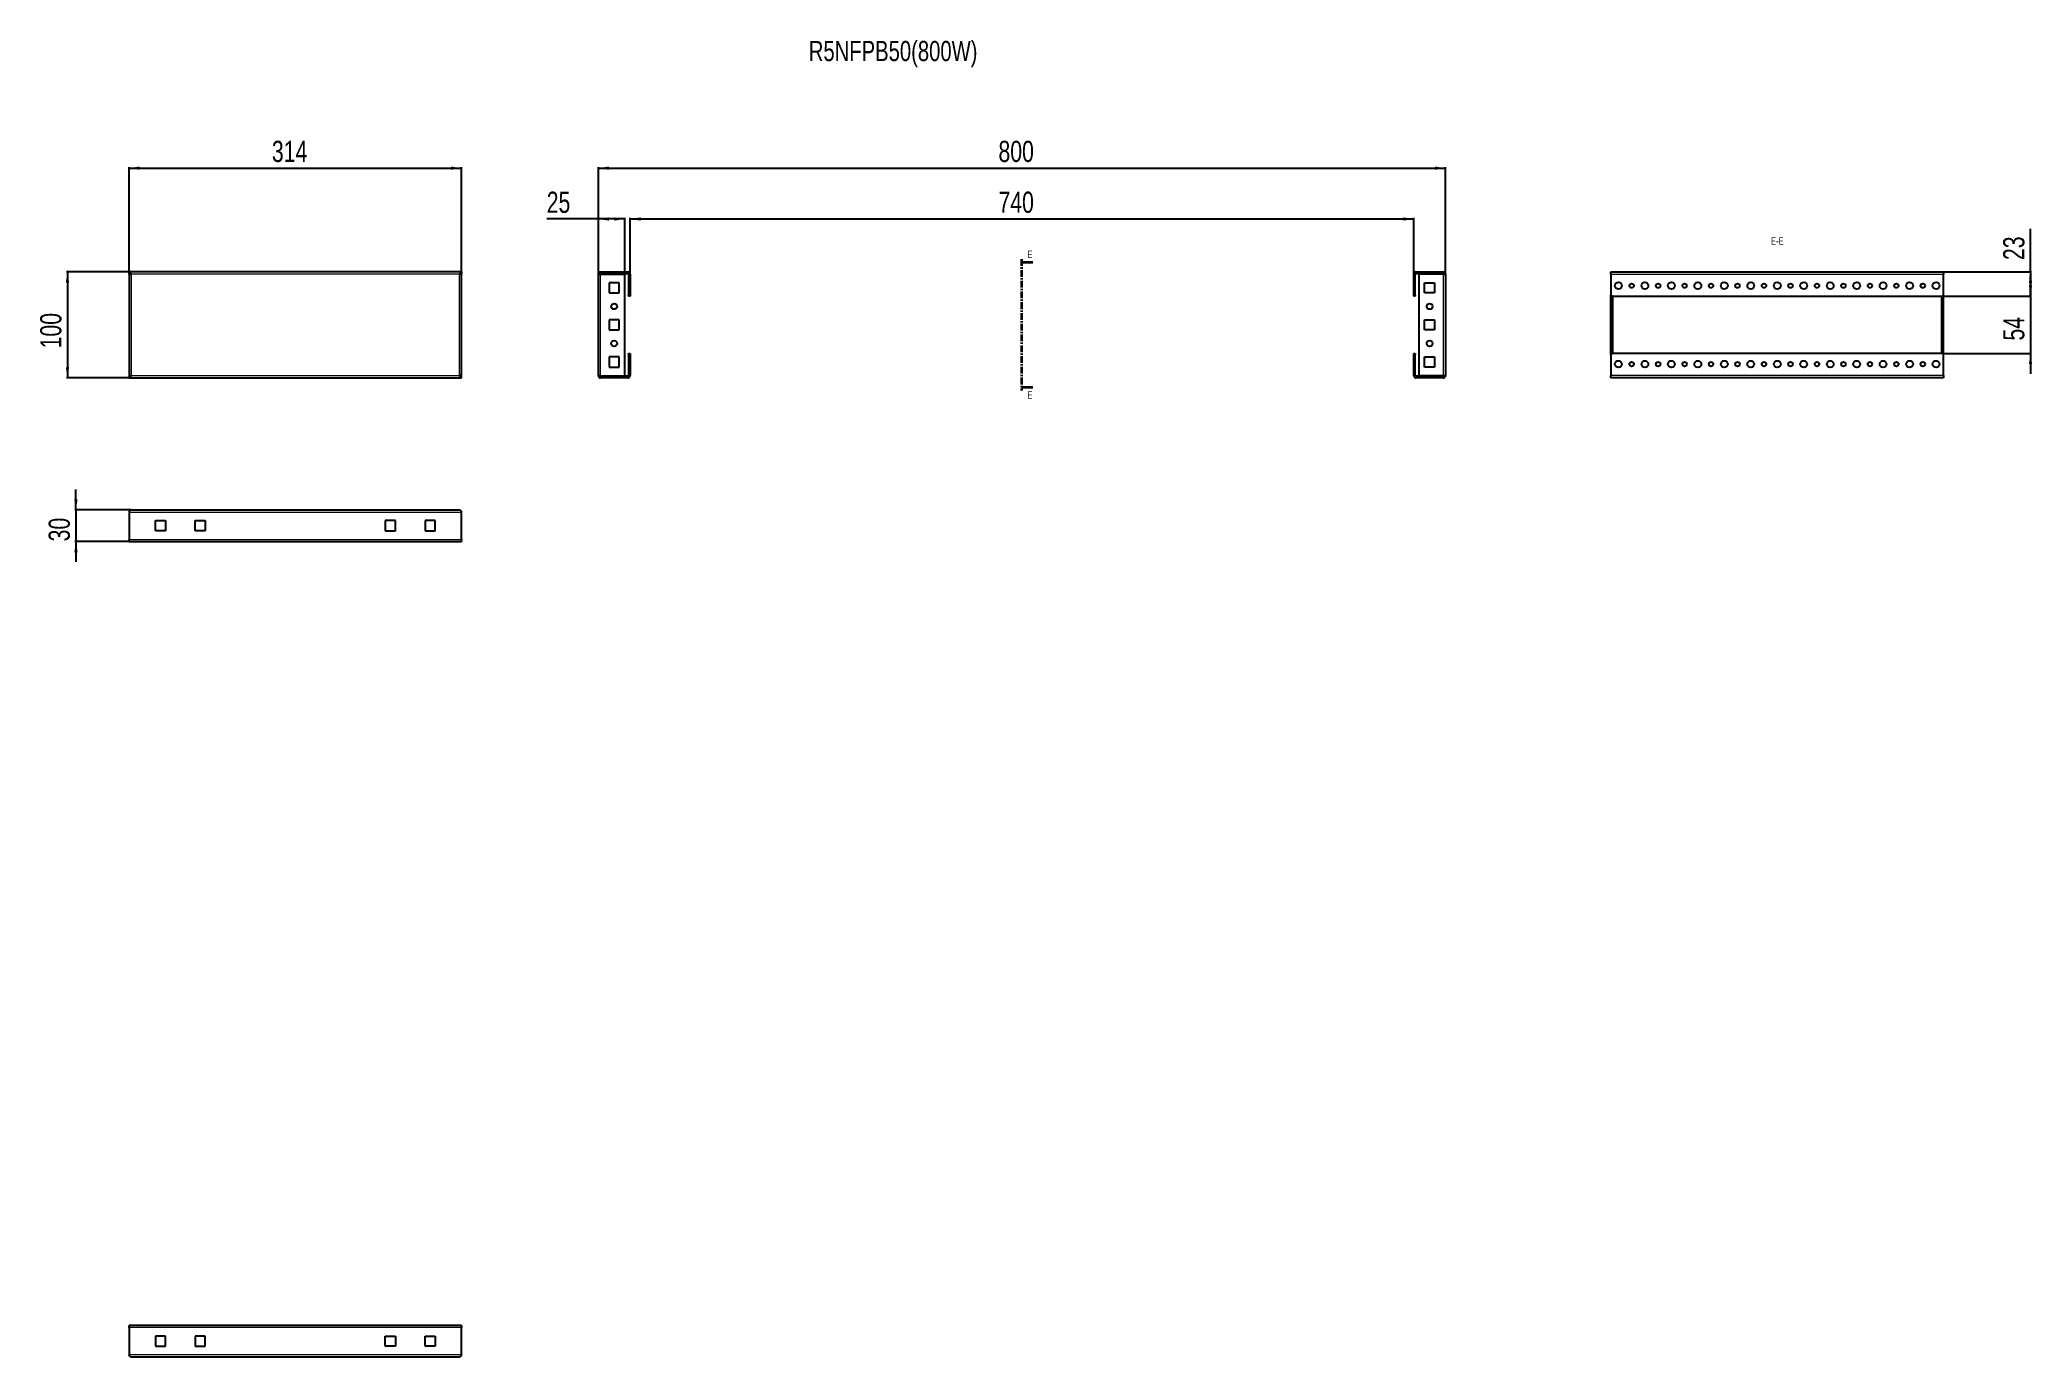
# Model space of a CAD drawing. Header units: millimetres. Extents: x -64 to 1817, y -692 to 552.
import ezdxf

# ---------------------------------------------------------------- set-up
doc = ezdxf.new("R2010")
doc.units = ezdxf.units.MM
doc.linetypes.add('CENTER', pattern=[10.16, 6.35, -1.27, 1.27, -1.27])
doc.layers.add('FORMAT', color=7, linetype='Continuous')
doc.styles.add('SLDTEXTSTYLE0', font='TXT', dxfattribs={"width": 0.75})
doc.dimstyles.new('SLDDIMSTYLE0', dxfattribs={"dimtxt": 20, "dimasz": 10, "dimexe": 0, "dimexo": 0.0625, "dimgap": 5, "dimtad": 2, "dimdec": 1, "dimrnd": 1e-09, "dimzin": 12, "dimdsep": 46, "dimtxsty": 'SLDTEXTSTYLE0', "dimsah": 1, "dimcen": 0.09, "dimadec": 0, "dimazin": 3, "dimtfac": 1, "dimtofl": 0, "dimtmove": 0, "dimatfit": 3, "dimfxl": 0, "dimfrac": 2, "dimtolj": 1, "dimtzin": 12, "dimarcsym": 0})
doc.dimstyles.new('SLDDIMSTYLE1', dxfattribs={"dimtxt": 20, "dimasz": 10, "dimexe": 0, "dimexo": 0.0625, "dimgap": 5, "dimtad": 2, "dimdec": 1, "dimrnd": 1e-09, "dimzin": 12, "dimdsep": 46, "dimtxsty": 'SLDTEXTSTYLE0', "dimsah": 1, "dimcen": 0.09, "dimadec": 0, "dimazin": 3, "dimtfac": 1, "dimtmove": 0, "dimatfit": 0, "dimfxl": 0, "dimfrac": 2, "dimtolj": 1, "dimtzin": 12, "dimarcsym": 0})

# ---------------------------------------------------------------- blocks, each defined once
blk = doc.blocks.new('_D')
at = {"layer": 'FORMAT'}
for p, q in [((20.2, 330.6), (20.2, 431.6)), ((20.2, 430.6), (334.2, 430.6)), ((334.2, 330.6), (334.2, 431.6))]:
    blk.add_line(p, q, dxfattribs=at)
for points in [[(20.2, 430.6), (30.2, 429), (30.2, 432.1)], [(334.2, 430.6), (324.2, 432.1), (324.2, 429)]]:
    blk.add_solid(points, dxfattribs=at)
at = {"layer": 'FORMAT', "insert": (155.1, 456.4), "char_height": 20, "attachment_point": 1, "style": 'SLDTEXTSTYLE0'}
blk.add_mtext('314', dxfattribs=at)
blk = doc.blocks.new('_D_1')
at = {"layer": 'FORMAT'}
for p, q in [((20.2, 332.6), (-38.9, 332.6)), ((-37.9, 332.6), (-37.9, 232.6)), ((20.2, 232.6), (-38.9, 232.6))]:
    blk.add_line(p, q, dxfattribs=at)
for points in [[(-37.9, 332.6), (-39.5, 322.6), (-36.4, 322.6)], [(-37.9, 232.6), (-36.4, 242.6), (-39.5, 242.6)]]:
    blk.add_solid(points, dxfattribs=at)
at = {"layer": 'FORMAT', "insert": (-63.7, 260.4), "char_height": 20, "attachment_point": 1, "rotation": 90, "style": 'SLDTEXTSTYLE0'}
blk.add_mtext('100', dxfattribs=at)
blk = doc.blocks.new('_D_2')
at = {"layer": 'FORMAT'}
for p, q in [((463.4, 330.5), (463.4, 431.6)), ((463.4, 430.6), (1263.4, 430.6)), ((1263.4, 330.5), (1263.4, 431.6))]:
    blk.add_line(p, q, dxfattribs=at)
for points in [[(463.4, 430.6), (473.4, 429), (473.4, 432.1)], [(1263.4, 430.6), (1253.4, 432.1), (1253.4, 429)]]:
    blk.add_solid(points, dxfattribs=at)
at = {"layer": 'FORMAT', "insert": (841.2, 456.4), "char_height": 20, "attachment_point": 1, "style": 'SLDTEXTSTYLE0'}
blk.add_mtext('800', dxfattribs=at)
blk = doc.blocks.new('_D_3')
at = {"layer": 'FORMAT'}
for p, q in [((493.4, 330.5), (493.4, 383.6)), ((493.4, 382.6), (1233.4, 382.6)), ((1233.4, 330.5), (1233.4, 383.6))]:
    blk.add_line(p, q, dxfattribs=at)
for points in [[(493.4, 382.6), (503.4, 381), (503.4, 384.1)], [(1233.4, 382.6), (1223.4, 384.1), (1223.4, 381)]]:
    blk.add_solid(points, dxfattribs=at)
at = {"layer": 'FORMAT', "insert": (841.2, 408.4), "char_height": 20, "attachment_point": 1, "style": 'SLDTEXTSTYLE0'}
blk.add_mtext('740', dxfattribs=at)
blk = doc.blocks.new('_D_4')
at = {"layer": 'FORMAT'}
for p, q in [((463.4, 382.6), (414.6, 382.6)), ((463.4, 330.5), (463.4, 383.6)), ((488.4, 382.6), (463.4, 382.6)), ((488.4, 330.6), (488.4, 383.6))]:
    blk.add_line(p, q, dxfattribs=at)
for points in [[(463.4, 382.6), (473.4, 381), (473.4, 384.1)], [(488.4, 382.6), (478.4, 384.1), (478.4, 381)]]:
    blk.add_solid(points, dxfattribs=at)
at = {"layer": 'FORMAT', "insert": (414.6, 408.4), "char_height": 20, "attachment_point": 1, "style": 'SLDTEXTSTYLE0'}
blk.add_mtext('25', dxfattribs=at)
blk = doc.blocks.new('_D_5')
at = {"layer": 'FORMAT'}
for p, q in [((-29.9, 108), (-29.9, 127.3)), ((22.3, 108), (-30.9, 108)), ((-29.9, 108), (-29.9, 78)), ((20.2, 78), (-30.9, 78)), ((-29.9, 78), (-29.9, 58.8))]:
    blk.add_line(p, q, dxfattribs=at)
for points in [[(-29.9, 108), (-28.4, 118), (-31.5, 118)], [(-29.9, 78), (-31.5, 68), (-28.4, 68)]]:
    blk.add_solid(points, dxfattribs=at)
at = {"layer": 'FORMAT', "insert": (-55.7, 78.2), "char_height": 20, "attachment_point": 1, "rotation": 90, "style": 'SLDTEXTSTYLE0'}
blk.add_mtext('30', dxfattribs=at)
blk = doc.blocks.new('_D_6')
at = {"layer": 'FORMAT'}
for p, q in [((1815.8, 309.6), (1815.8, 328.8)), ((1732.7, 309.6), (1816.8, 309.6)), ((1815.8, 309.6), (1815.8, 255.6)), ((1732.7, 255.6), (1816.8, 255.6)), ((1815.8, 255.6), (1815.8, 236.3))]:
    blk.add_line(p, q, dxfattribs=at)
for points in [[(1815.8, 309.6), (1817.3, 319.6), (1814.3, 319.6)], [(1815.8, 255.6), (1814.3, 245.6), (1817.3, 245.6)]]:
    blk.add_solid(points, dxfattribs=at)
at = {"layer": 'FORMAT', "insert": (1790, 267.8), "char_height": 20, "attachment_point": 1, "rotation": 90, "style": 'SLDTEXTSTYLE0'}
blk.add_mtext('54', dxfattribs=at)
blk = doc.blocks.new('_D_7')
at = {"layer": 'FORMAT'}
for p, q in [((1815.8, 332.6), (1815.8, 373.3)), ((1733.7, 332.6), (1816.8, 332.6)), ((1815.8, 332.6), (1815.8, 309.6)), ((1732.7, 309.6), (1816.8, 309.6))]:
    blk.add_line(p, q, dxfattribs=at)
for points in [[(1815.8, 332.6), (1814.3, 322.6), (1817.3, 322.6)], [(1815.8, 309.6), (1817.3, 319.6), (1814.3, 319.6)]]:
    blk.add_solid(points, dxfattribs=at)
at = {"layer": 'FORMAT', "insert": (1790, 343.8), "char_height": 20, "attachment_point": 1, "rotation": 90, "style": 'SLDTEXTSTYLE0'}
blk.add_mtext('23', dxfattribs=at)

msp = doc.modelspace()

# ---------------------------------------------------------------- linework, layer by layer
at = {"color": 7, "linetype": 'CENTER', "lineweight": 35}
msp.add_line((862.89, 344.57), (862.89, 220.56), dxfattribs=at)
at = {"color": 7, "linetype": 'Continuous', "lineweight": 35}
for p, q in [((873.53, 341.57), (862.89, 341.57)), ((873.53, 223.56), (862.89, 223.56))]:
    msp.add_line(p, q, dxfattribs=at)
at = {"color": 7, "linetype": 'Continuous', "lineweight": 25}
for p, q in [((20.22, 331.07), (20.22, 332.57)), ((334.22, 332.57), (20.22, 332.57)), ((20.22, 331.07), (20.22, 330.57)), ((20.22, 330.57), (20.22, 234.57)), ((20.22, 330.57), (21.72, 330.57)), ((334.22, 330.57), (332.72, 330.57)), ((334.22, 332.57), (334.22, 331.07)), ((334.22, 330.57), (334.22, 331.07)), ((334.22, 234.57), (334.22, 330.57)), ((463.37, 234.67), (463.37, 330.47)), ((465.47, 332.57), (465.47, 331.07)), ((465.47, 332.57), (491.27, 332.57)), ((465.47, 331.07), (491.27, 331.07)), ((465.47, 330.57), (488.37, 330.57)), ((473.62, 322.32), (473.62, 312.82)), ((483.12, 322.32), (473.62, 322.32)), ((483.12, 312.82), (483.12, 322.32)), ((488.37, 234.57), (488.37, 330.57)), ((491.87, 330.47), (491.87, 310.57)), ((493.37, 330.47), (493.37, 310.57)), ((1233.37, 310.57), (1233.37, 330.47)), ((1234.87, 310.57), (1234.87, 330.47)), ((1235.47, 332.57), (1261.27, 332.57)), ((1235.47, 331.07), (1261.27, 331.07)), ((1238.37, 234.57), (1238.37, 330.57)), ((1261.27, 330.57), (1238.37, 330.57)), ((1243.62, 322.32), (1253.12, 322.32)), ((1243.62, 312.82), (1243.62, 322.32)), ((1253.12, 322.32), (1253.12, 312.82)), ((1261.27, 331.07), (1261.27, 332.57)), ((1263.37, 330.47), (1263.37, 234.67)), ((1419.64, 330.47), (1419.64, 332.57)), ((1419.64, 332.57), (1733.64, 332.57)), ((1419.64, 330.47), (1419.64, 310.57)), ((1733.64, 332.57), (1733.64, 330.47)), ((1733.64, 310.57), (1733.64, 330.47)), ((473.62, 312.82), (483.12, 312.82)), ((491.87, 310.57), (493.37, 310.57)), ((491.87, 309.57), (491.87, 310.57)), ((493.37, 309.57), (491.87, 309.57)), ((493.37, 310.57), (493.37, 309.57)), ((1233.37, 310.57), (1234.87, 310.57)), ((1233.37, 309.57), (1233.37, 310.57)), ((1234.87, 309.57), (1233.37, 309.57)), ((1234.87, 310.57), (1234.87, 309.57)), ((1253.12, 312.82), (1243.62, 312.82)), ((1419.64, 310.57), (1420.64, 309.57)), ((1419.64, 254.57), (1419.64, 310.57)), ((1420.64, 309.57), (1732.64, 309.57)), ((1421.14, 255.57), (1421.14, 309.57)), ((1732.14, 255.57), (1732.14, 309.57)), ((1732.64, 309.57), (1733.64, 310.57)), ((1733.64, 254.57), (1733.64, 310.57)), ((473.62, 287.32), (473.62, 277.82)), ((483.12, 287.32), (473.62, 287.32)), ((483.12, 277.82), (483.12, 287.32)), ((1243.62, 287.32), (1253.12, 287.32)), ((1243.62, 277.82), (1243.62, 287.32)), ((1253.12, 287.32), (1253.12, 277.82)), ((473.62, 277.82), (483.12, 277.82)), ((1253.12, 277.82), (1243.62, 277.82)), ((483.12, 252.32), (473.62, 252.32)), ((473.62, 252.32), (473.62, 242.82)), ((483.12, 242.82), (483.12, 252.32)), ((491.87, 255.57), (493.37, 255.57)), ((491.87, 254.57), (491.87, 255.57)), ((493.37, 254.57), (491.87, 254.57)), ((491.87, 254.57), (491.87, 234.67)), ((493.37, 255.57), (493.37, 254.57)), ((493.37, 254.57), (493.37, 234.67)), ((1233.37, 255.57), (1234.87, 255.57)), ((1233.37, 254.57), (1233.37, 255.57)), ((1234.87, 254.57), (1233.37, 254.57)), ((1233.37, 234.67), (1233.37, 254.57)), ((1234.87, 255.57), (1234.87, 254.57)), ((1234.87, 234.67), (1234.87, 254.57)), ((1243.62, 252.32), (1253.12, 252.32)), ((1243.62, 242.82), (1243.62, 252.32)), ((1253.12, 252.32), (1253.12, 242.82)), ((1420.64, 255.57), (1419.64, 254.57)), ((1419.64, 254.57), (1419.64, 234.67)), ((1732.64, 255.57), (1420.64, 255.57)), ((1733.64, 254.57), (1732.64, 255.57)), ((1733.64, 234.67), (1733.64, 254.57)), ((21.72, 234.57), (20.22, 234.57)), ((20.22, 234.57), (20.22, 234.07)), ((20.22, 234.07), (20.22, 232.57)), ((20.22, 232.57), (334.22, 232.57)), ((332.72, 234.57), (334.22, 234.57)), ((334.22, 234.07), (334.22, 234.57)), ((334.22, 232.57), (334.22, 234.07)), ((465.47, 234.57), (488.37, 234.57)), ((465.47, 232.57), (465.47, 234.07)), ((491.27, 234.07), (465.47, 234.07)), ((491.27, 232.57), (465.47, 232.57)), ((473.62, 242.82), (483.12, 242.82)), ((1261.27, 234.07), (1235.47, 234.07)), ((1261.27, 232.57), (1235.47, 232.57)), ((1261.27, 234.57), (1238.37, 234.57)), ((1253.12, 242.82), (1243.62, 242.82)), ((1261.27, 234.07), (1261.27, 232.57)), ((1419.64, 232.57), (1419.64, 234.67)), ((1733.64, 232.57), (1419.64, 232.57)), ((1733.64, 234.67), (1733.64, 232.57)), ((20.22, 105.92), (20.22, 80.12)), ((22.32, 108.02), (332.12, 108.02)), ((45.22, 97.77), (54.72, 97.77)), ((45.22, 88.27), (45.22, 97.77)), ((54.72, 97.77), (54.72, 88.27)), ((82.72, 97.77), (92.22, 97.77)), ((82.72, 88.27), (82.72, 97.77)), ((92.22, 97.77), (92.22, 88.27)), ((271.72, 97.77), (262.22, 97.77)), ((262.22, 97.77), (262.22, 88.27)), ((271.72, 88.27), (271.72, 97.77)), ((299.72, 97.77), (299.72, 88.27)), ((309.22, 97.77), (299.72, 97.77)), ((309.22, 88.27), (309.22, 97.77)), ((334.22, 80.12), (334.22, 105.92)), ((20.22, 78.02), (20.22, 80.12)), ((20.22, 78.02), (334.22, 78.02)), ((54.72, 88.27), (45.22, 88.27)), ((92.22, 88.27), (82.72, 88.27)), ((262.22, 88.27), (271.72, 88.27)), ((299.72, 88.27), (309.22, 88.27)), ((334.22, 80.12), (334.22, 78.02)), ((334.22, -661.98), (20.22, -661.98)), ((20.22, -664.08), (20.22, -661.98)), ((20.22, -664.08), (20.22, -689.88)), ((54.72, -672.23), (45.22, -672.23)), ((45.22, -672.23), (45.22, -681.73)), ((54.72, -681.73), (54.72, -672.23)), ((92.22, -672.23), (82.72, -672.23)), ((82.72, -672.23), (82.72, -681.73)), ((92.22, -681.73), (92.22, -672.23)), ((262.22, -681.73), (262.22, -672.23)), ((262.22, -672.23), (271.72, -672.23)), ((271.72, -672.23), (271.72, -681.73)), ((299.72, -672.23), (309.22, -672.23)), ((299.72, -681.73), (299.72, -672.23)), ((309.22, -672.23), (309.22, -681.73)), ((334.22, -661.98), (334.22, -664.08)), ((334.22, -689.88), (334.22, -664.08)), ((332.12, -691.98), (22.32, -691.98)), ((45.22, -681.73), (54.72, -681.73)), ((82.72, -681.73), (92.22, -681.73)), ((271.72, -681.73), (262.22, -681.73)), ((309.22, -681.73), (299.72, -681.73))]:
    msp.add_line(p, q, dxfattribs=at)
at = {"color": 8, "linetype": 'Continuous', "lineweight": 18}
for p, q in [((332.12, 330.47), (22.32, 330.47)), ((22.32, 330.47), (22.32, 234.67)), ((332.12, 234.67), (332.12, 330.47)), ((465.47, 234.57), (465.47, 330.57)), ((491.27, 331.07), (491.27, 332.57)), ((491.87, 330.47), (493.37, 330.47)), ((1234.87, 330.47), (1233.37, 330.47)), ((1235.47, 331.07), (1235.47, 332.57)), ((1261.27, 330.57), (1261.27, 234.57)), ((1419.64, 330.47), (1733.64, 330.47)), ((1421.74, 255.57), (1421.74, 309.57)), ((1731.54, 309.57), (1731.54, 255.57)), ((22.32, 234.67), (332.12, 234.67)), ((491.27, 234.07), (491.27, 232.57)), ((491.87, 234.67), (493.37, 234.67)), ((1234.87, 234.67), (1233.37, 234.67)), ((1235.47, 234.07), (1235.47, 232.57)), ((1733.64, 234.67), (1419.64, 234.67)), ((20.22, 105.92), (334.22, 105.92)), ((20.22, 80.12), (334.22, 80.12)), ((334.22, -664.08), (20.22, -664.08)), ((334.22, -689.88), (20.22, -689.88))]:
    msp.add_line(p, q, dxfattribs=at)
at = {"color": 7, "linetype": 'Continuous', "lineweight": 25}
for centre, radius in [((1426.64, 319.57), 3.25), ((1439.14, 319.57), 2.1), ((1451.64, 319.57), 3.25), ((1464.14, 319.57), 2.1), ((1476.64, 319.57), 3.25), ((1489.14, 319.57), 2.1), ((1501.64, 319.57), 3.25), ((1514.14, 319.57), 2.1), ((1526.64, 319.57), 3.25), ((1539.14, 319.57), 2.1), ((1551.64, 319.57), 3.25), ((1564.14, 319.57), 2.1), ((1576.64, 319.57), 3.25), ((1589.14, 319.57), 2.1), ((1601.64, 319.57), 3.25), ((1614.14, 319.57), 2.1), ((1626.64, 319.57), 3.25), ((1639.14, 319.57), 2.1), ((1651.64, 319.57), 3.25), ((1664.14, 319.57), 2.1), ((1676.64, 319.57), 3.25), ((1689.14, 319.57), 2.1), ((1701.64, 319.57), 3.25), ((1714.14, 319.57), 2.1), ((1726.64, 319.57), 3.25), ((478.37, 300.07), 2.75), ((1248.37, 300.07), 2.75), ((478.37, 265.07), 2.75), ((1248.37, 265.07), 2.75), ((1426.64, 245.57), 3.25), ((1439.14, 245.57), 2.1), ((1451.64, 245.57), 3.25), ((1464.14, 245.57), 2.1), ((1476.64, 245.57), 3.25), ((1489.14, 245.57), 2.1), ((1501.64, 245.57), 3.25), ((1514.14, 245.57), 2.1), ((1526.64, 245.57), 3.25), ((1539.14, 245.57), 2.1), ((1551.64, 245.57), 3.25), ((1564.14, 245.57), 2.1), ((1576.64, 245.57), 3.25), ((1589.14, 245.57), 2.1), ((1601.64, 245.57), 3.25), ((1614.14, 245.57), 2.1), ((1626.64, 245.57), 3.25), ((1639.14, 245.57), 2.1), ((1651.64, 245.57), 3.25), ((1664.14, 245.57), 2.1), ((1676.64, 245.57), 3.25), ((1689.14, 245.57), 2.1), ((1701.64, 245.57), 3.25), ((1714.14, 245.57), 2.1), ((1726.64, 245.57), 3.25)]:
    msp.add_circle(centre, radius, dxfattribs=at)
for centre, radius, start, end in [((491.27, 330.47), 2.1, 0, 90), ((491.27, 330.47), 0.6, 0, 90), ((1235.47, 330.47), 2.1, 90, 180), ((1235.47, 330.47), 0.6, 90, 180), ((491.27, 234.67), 0.6, 270, 360), ((491.27, 234.67), 2.1, 270, 0), ((1235.47, 234.67), 2.1, 180, 270), ((1235.47, 234.67), 0.6, 180, 270)]:
    msp.add_arc(centre, radius, start, end, dxfattribs=at)
for points, knots in [([(22.32, 330.47), (22.14, 330.75), (21.78, 331.31), (21.25, 332.01), (20.73, 332.48), (20.38, 332.54), (20.22, 332.57)], [0, 0, 0, 0, 0.2547527, 0.5096447, 0.7645377, 1, 1, 1, 1]), ([(22.32, 330.47), (22.14, 330.55), (21.77, 330.71), (21.08, 330.98), (20.56, 331.03), (20.22, 331.07)], [0, 0, 0, 0, 0.2598775, 0.5197391, 1, 1, 1, 1]), ([(1263.37, 330.47), (1263.34, 330.75), (1263.27, 331.31), (1262.77, 332.01), (1262.07, 332.48), (1261.53, 332.54), (1261.27, 332.57)], [0, 0, 0, 0, 0.2547527, 0.5096447, 0.7645377, 1, 1, 1, 1]), ([(1261.87, 330.47), (1261.86, 330.55), (1261.84, 330.71), (1261.65, 330.98), (1261.42, 331.03), (1261.27, 331.07)], [0, 0, 0, 0, 0.2598775, 0.5197391, 1, 1, 1, 1]), ([(332.12, 108.02), (332.3, 107.99), (332.65, 107.92), (333.19, 107.42), (333.71, 106.72), (334.06, 106.18), (334.22, 105.92)], [0, 0, 0, 0, 0.2547527, 0.5096447, 0.7645377, 1, 1, 1, 1]), ([(22.32, -691.98), (22.14, -691.95), (21.78, -691.88), (21.25, -691.38), (20.73, -690.68), (20.38, -690.14), (20.22, -689.88)], [0, 0, 0, 0, 0.2547527, 0.5096447, 0.7645377, 1, 1, 1, 1])]:
    msp.add_open_spline(points, degree=3, knots=knots, dxfattribs=at)
for points in [[(20.22, 330.57), (20.25, 330.56), (20.31, 330.54), (20.8, 330.52), (21.49, 330.49), (22.04, 330.47), (22.32, 330.47)], [(334.22, 332.57), (334.04, 332.53), (333.69, 332.47), (333.17, 331.99), (332.64, 331.29), (332.29, 330.74), (332.12, 330.47)], [(334.22, 331.07), (333.87, 331.03), (333.17, 330.95), (332.47, 330.63), (332.12, 330.47)], [(332.12, 330.47), (332.39, 330.47), (332.95, 330.49), (333.64, 330.52), (334.13, 330.54), (334.19, 330.56), (334.22, 330.57)], [(465.47, 332.57), (465.2, 332.53), (464.65, 332.47), (463.95, 331.99), (463.47, 331.29), (463.4, 330.74), (463.37, 330.47)], [(463.37, 330.47), (463.4, 330.47), (463.47, 330.49), (463.95, 330.52), (464.65, 330.54), (465.2, 330.56), (465.47, 330.57)], [(465.47, 331.07), (465.31, 331.03), (464.99, 330.95), (464.91, 330.63), (464.87, 330.47)], [(1261.27, 330.57), (1261.55, 330.56), (1262.1, 330.54), (1262.79, 330.52), (1263.28, 330.49), (1263.34, 330.47), (1263.37, 330.47)], [(20.22, 234.07), (20.57, 234.1), (21.27, 234.18), (21.97, 234.5), (22.32, 234.67)], [(20.22, 232.57), (20.39, 232.6), (20.74, 232.66), (21.27, 233.15), (21.79, 233.84), (22.14, 234.39), (22.32, 234.67)], [(22.32, 234.67), (22.04, 234.66), (21.49, 234.64), (20.8, 234.62), (20.31, 234.59), (20.25, 234.57), (20.22, 234.57)], [(332.12, 234.67), (332.29, 234.39), (332.64, 233.84), (333.17, 233.15), (333.69, 232.66), (334.04, 232.6), (334.22, 232.57)], [(332.12, 234.67), (332.47, 234.5), (333.17, 234.18), (333.87, 234.1), (334.22, 234.07)], [(334.22, 234.57), (334.19, 234.57), (334.13, 234.59), (333.64, 234.62), (332.95, 234.64), (332.39, 234.66), (332.12, 234.67)], [(465.47, 234.57), (465.2, 234.57), (464.65, 234.59), (463.95, 234.62), (463.47, 234.64), (463.4, 234.66), (463.37, 234.67)], [(463.37, 234.67), (463.4, 234.39), (463.47, 233.84), (463.95, 233.15), (464.65, 232.66), (465.2, 232.6), (465.47, 232.57)], [(464.87, 234.67), (464.91, 234.5), (464.99, 234.18), (465.31, 234.1), (465.47, 234.07)], [(1261.27, 234.07), (1261.43, 234.1), (1261.76, 234.18), (1261.83, 234.5), (1261.87, 234.67)], [(1261.27, 232.57), (1261.55, 232.6), (1262.1, 232.66), (1262.79, 233.15), (1263.28, 233.84), (1263.34, 234.39), (1263.37, 234.67)], [(1263.37, 234.67), (1263.34, 234.66), (1263.28, 234.64), (1262.79, 234.62), (1262.1, 234.59), (1261.55, 234.57), (1261.27, 234.57)], [(20.22, 105.92), (20.39, 106.19), (20.74, 106.75), (21.27, 107.44), (21.79, 107.92), (22.14, 107.99), (22.32, 108.02)], [(334.22, -689.88), (334.04, -690.16), (333.69, -690.71), (333.17, -691.4), (332.64, -691.89), (332.29, -691.95), (332.12, -691.98)]]:
    msp.add_open_spline(points, degree=3, dxfattribs=at)
at = {"color": 7, "linetype": 'Continuous', "lineweight": 35}
for points in [[(862.89, 341.57), (869.89, 340.45), (869.89, 342.69)], [(862.89, 223.56), (869.89, 222.44), (869.89, 224.68)]]:
    msp.add_solid(points, dxfattribs=at)

# ---------------------------------------------------------------- texts
at = {"color": 7, "linetype": 'Continuous', "char_height": 7, "attachment_point": 1, "style": 'SLDTEXTSTYLE0'}
for insert in [(868.54, 352.68), (868.54, 219.86)]:
    msp.add_mtext('E', dxfattribs=dict(at, insert=insert))
at = {"layer": 'FORMAT', "style": 'SLDTEXTSTYLE0'}
for s, insert, char_height, attachment_point in [('R5NFPB50(800W)', (662.12, 550.7), 19.05, 1), ('E-E', (1576.73, 365.26), 7, 2)]:
    msp.add_mtext(s, dxfattribs=dict(at, insert=insert, char_height=char_height, attachment_point=attachment_point))

# ---------------------------------------------------------------- dimensions: what is measured, and where the dimension line sits
at = {"layer": 'FORMAT'}
for base, p1, p2, picture, middle in [((334.22, 430.57), (20.22, 330.57), (334.22, 330.57), '_D', (177.22, 430.57)), ((463.37, 382.57), (488.37, 330.57), (463.37, 330.47), '_D_4', (429.37, 382.57))]:
    dim = msp.add_linear_dim(base=base, p1=p1, p2=p2, dimstyle='SLDDIMSTYLE0', dxfattribs=at)
    dim.commit()
    dim.dimension.update_dxf_attribs({"geometry": picture, "text_midpoint": middle, "dimtype": 160})
for base, p1, p2, angle, dimstyle, picture, middle in [((1263.37, 430.57), (463.37, 330.47), (1263.37, 330.47), 0, 'SLDDIMSTYLE0', '_D_2', (863.37, 430.57)), ((1233.37, 382.57), (493.37, 330.47), (1233.37, 330.47), 0, 'SLDDIMSTYLE0', '_D_3', (863.37, 382.57)), ((1815.81, 309.57), (1733.64, 332.57), (1732.64, 309.57), 90, 'SLDDIMSTYLE0', '_D_7', (1815.81, 358.57)), ((-37.95, 232.57), (20.22, 332.57), (20.22, 232.57), 90, 'SLDDIMSTYLE0', '_D_1', (-37.95, 282.57)), ((1815.81, 255.57), (1732.64, 309.57), (1732.64, 255.57), 90, 'SLDDIMSTYLE1', '_D_6', (1815.81, 282.57)), ((-29.95, 78.02), (22.32, 108.02), (20.22, 78.02), 90, 'SLDDIMSTYLE1', '_D_5', (-29.95, 93.02))]:
    dim = msp.add_linear_dim(base=base, p1=p1, p2=p2, angle=angle, dimstyle=dimstyle, dxfattribs=at)
    dim.commit()
    dim.dimension.update_dxf_attribs({"geometry": picture, "text_midpoint": middle, "dimtype": 160})

doc.saveas('drawing.dxf')
